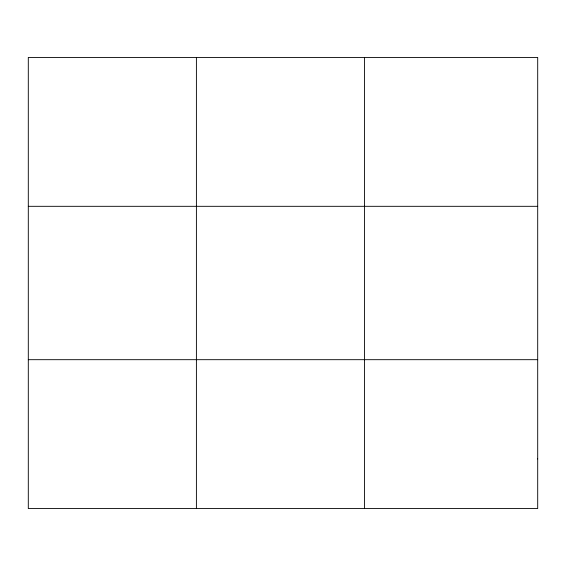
<?xml version="1.0" encoding="UTF-8"?>
<svg xmlns="http://www.w3.org/2000/svg" width="566" height="566" viewBox="0 0 566 566"><rect width="100%" height="100%" fill="white"/><g stroke="black" fill="none" stroke-linecap="round" stroke-linejoin="round"><path stroke-width="0.85" d="M196.402 508.551L196.402 57.449M364.504 508.551L364.504 57.449M28.3 206.314L537.7 206.314M28.3 359.686L537.7 359.686M537.7 458.927L537.7 508.551L28.3 508.551L28.3 57.449L537.7 57.449L537.7 458.927"/></g></svg>
